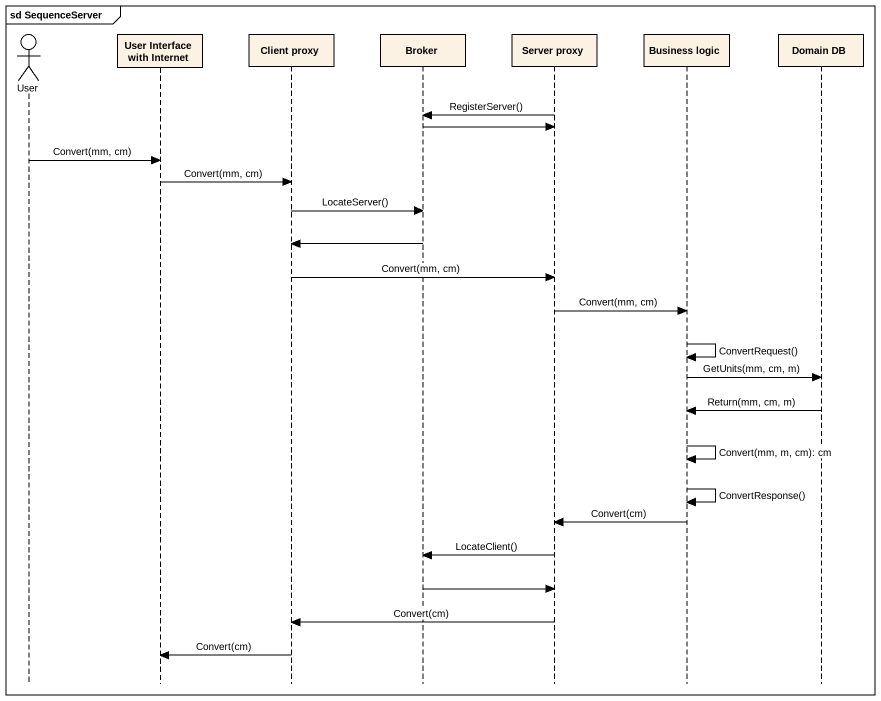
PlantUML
@startuml
mainframe sd SequenceServer
hide footbox
actor User
participant "User Interface with Internet" as User_Interface_with_Internet
participant "Client proxy" as Client_proxy
participant Broker
participant "Server proxy" as Server_proxy
participant "Business logic" as Business_logic
participant "Domain DB" as Domain_DB

Server_proxy -> Broker : RegisterServer()
Broker -> Server_proxy
User -> User_Interface_with_Internet : Convert(mm, cm)
User_Interface_with_Internet -> Client_proxy : Convert(mm, cm)
Client_proxy -> Broker : LocateServer()
Broker -> Client_proxy
Client_proxy -> Server_proxy : Convert(mm, cm)
Server_proxy -> Business_logic : Convert(mm, cm)
Business_logic -> Business_logic : ConvertRequest()
Business_logic -> Domain_DB : GetUnits(mm, cm, m)
Domain_DB -> Business_logic : Return(mm, cm, m)
Business_logic -> Business_logic : Convert(mm, m, cm): cm
Business_logic -> Business_logic : ConvertResponse()
Business_logic -> Server_proxy : Convert(cm)
Server_proxy -> Broker : LocateClient()
Broker -> Server_proxy
Server_proxy -> Client_proxy : Convert(cm)
Client_proxy -> User_Interface_with_Internet : Convert(cm)
@enduml
